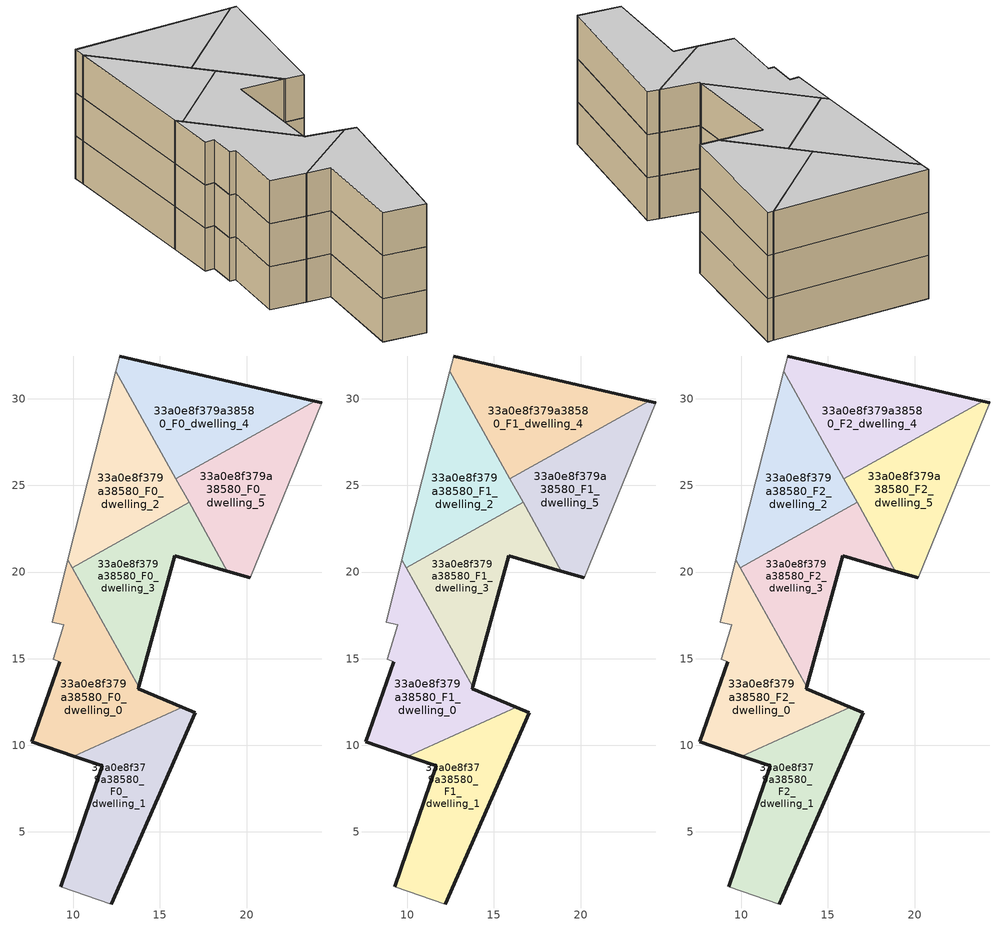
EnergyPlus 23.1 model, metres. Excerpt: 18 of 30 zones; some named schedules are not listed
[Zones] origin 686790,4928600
33a0e8f379a38580_F0_dwelling_0
 floor ground (EU_floor_Construction): 16.3,12.19 13.76,13.26 13.78,13.36 9.68,20.71 8.77,17.1 9.45,16.94 8.84,14.96 9.21,14.83 7.6,10.2 10.03,9.37 z0
 wall outside (EU_wall_Construction): 13.79,13.36 13.76,13.26 16.3,12.19 / 10.03,9.37 7.6,10.2 9.21,14.83 z0:3
 wall adiabatic (EU_wall_Construction): 9.21,14.83 8.84,14.96 9.45,16.94 8.77,17.1 9.68,20.71 z0:3
 wall to 33a0e8f379a38580_F0_dwelling_1 (EU_wall_Construction): 16.3,12.19 10.03,9.37 z0:3
 wall to 33a0e8f379a38580_F0_dwelling_3 (EU_wall_Construction): 9.94,20.26 13.78,13.36 z0:3
 wall to 33a0e8f379a38580_F0_dwelling_2 (EU_wall_Construction): 9.68,20.71 9.94,20.26 z0:3
33a0e8f379a38580_F0_dwelling_1
 floor ground (EU_floor_Construction): 12.18,0.83 17.05,11.87 16.3,12.19 10.03,9.37 11.67,8.81 9.28,1.83 z0
 wall outside (EU_wall_Construction): 9.28,1.83 11.67,8.81 10.03,9.37 / 16.3,12.19 17.05,11.87 12.18,0.83 z0:3
 wall adiabatic (EU_wall_Construction): 12.18,0.83 9.28,1.83 z0:3
33a0e8f379a38580_F0_dwelling_2
 floor ground (EU_floor_Construction): 18.89,20.05 12.45,31.6 9.68,20.71 9.94,20.26 16.68,24.02 z0
 wall adiabatic (EU_wall_Construction): 9.68,20.71 12.45,31.6 z0:3
 wall to 33a0e8f379a38580_F0_dwelling_3 (EU_wall_Construction): 18.89,20.05 16.68,24.02 9.94,20.26 z0:3
 wall to 33a0e8f379a38580_F0_dwelling_4 (EU_wall_Construction): 12.45,31.6 15.91,25.4 z0:3
 wall to 33a0e8f379a38580_F0_dwelling_5 (EU_wall_Construction): 15.91,25.4 16.68,24.02 18.89,20.05 z0:3
33a0e8f379a38580_F0_dwelling_3
 floor ground (EU_floor_Construction): 13.78,13.36 15.85,20.95 18.89,20.05 16.68,24.02 9.94,20.26 z0
 wall outside (EU_wall_Construction): 18.89,20.05 15.85,20.95 13.79,13.36 z0:3
33a0e8f379a38580_F0_dwelling_4
 floor ground (EU_floor_Construction): 23.92,29.87 12.67,32.47 12.45,31.6 15.91,25.4 z0
 wall outside (EU_wall_Construction): 12.67,32.47 23.92,29.87 z0:3
 wall adiabatic (EU_wall_Construction): 12.45,31.6 12.67,32.47 z0:3
 wall to 33a0e8f379a38580_F0_dwelling_5 (EU_wall_Construction): 23.92,29.87 15.91,25.4 z0:3
33a0e8f379a38580_F0_dwelling_5
 floor ground (EU_floor_Construction): 20.2,19.66 24.34,29.77 23.92,29.87 15.91,25.4 18.89,20.05 z0
 wall outside (EU_wall_Construction): 23.92,29.87 24.34,29.77 / 20.2,19.66 18.89,20.05 z0:3
 wall adiabatic (EU_wall_Construction): 24.34,29.77 20.2,19.66 z0:3
33a0e8f379a38580_F1_dwelling_0
 floor to 33a0e8f379a38580_F0_dwelling_0 (EU_floor_Construction): 16.3,12.19 13.76,13.26 13.78,13.36 9.68,20.71 8.77,17.1 9.45,16.94 8.84,14.96 9.21,14.83 7.6,10.2 10.03,9.37 z3
 wall outside (EU_wall_Construction): 13.79,13.36 13.76,13.26 16.3,12.19 / 10.03,9.37 7.6,10.2 9.21,14.83 z3:6
 wall adiabatic (EU_wall_Construction): 9.21,14.83 8.84,14.96 9.45,16.94 8.77,17.1 9.68,20.71 z3:6
 wall to 33a0e8f379a38580_F1_dwelling_1 (EU_wall_Construction): 16.3,12.19 10.03,9.37 z3:6
 wall to 33a0e8f379a38580_F1_dwelling_3 (EU_wall_Construction): 9.94,20.26 13.78,13.36 z3:6
 wall to 33a0e8f379a38580_F1_dwelling_2 (EU_wall_Construction): 9.68,20.71 9.94,20.26 z3:6
33a0e8f379a38580_F1_dwelling_1
 floor to 33a0e8f379a38580_F0_dwelling_1 (EU_floor_Construction): 12.18,0.83 17.05,11.87 16.3,12.19 10.03,9.37 11.67,8.81 9.28,1.83 z3
 wall outside (EU_wall_Construction): 9.28,1.83 11.67,8.81 10.03,9.37 / 16.3,12.19 17.05,11.87 12.18,0.83 z3:6
 wall adiabatic (EU_wall_Construction): 12.18,0.83 9.28,1.83 z3:6
33a0e8f379a38580_F1_dwelling_2
 floor to 33a0e8f379a38580_F0_dwelling_2 (EU_floor_Construction): 18.89,20.05 12.45,31.6 9.68,20.71 9.94,20.26 16.68,24.02 z3
 wall adiabatic (EU_wall_Construction): 9.68,20.71 12.45,31.6 z3:6
 wall to 33a0e8f379a38580_F1_dwelling_3 (EU_wall_Construction): 18.89,20.05 16.68,24.02 9.94,20.26 z3:6
 wall to 33a0e8f379a38580_F1_dwelling_4 (EU_wall_Construction): 12.45,31.6 15.91,25.4 z3:6
 wall to 33a0e8f379a38580_F1_dwelling_5 (EU_wall_Construction): 15.91,25.4 16.68,24.02 18.89,20.05 z3:6
33a0e8f379a38580_F1_dwelling_3
 floor to 33a0e8f379a38580_F0_dwelling_3 (EU_floor_Construction): 13.78,13.36 15.85,20.95 18.89,20.05 16.68,24.02 9.94,20.26 z3
 wall outside (EU_wall_Construction): 18.89,20.05 15.85,20.95 13.79,13.36 z3:6
33a0e8f379a38580_F1_dwelling_4
 floor to 33a0e8f379a38580_F0_dwelling_4 (EU_floor_Construction): 23.92,29.87 12.67,32.47 12.45,31.6 15.91,25.4 z3
 wall outside (EU_wall_Construction): 12.67,32.47 23.92,29.87 z3:6
 wall adiabatic (EU_wall_Construction): 12.45,31.6 12.67,32.47 z3:6
 wall to 33a0e8f379a38580_F1_dwelling_5 (EU_wall_Construction): 23.92,29.87 15.91,25.4 z3:6
33a0e8f379a38580_F1_dwelling_5
 floor to 33a0e8f379a38580_F0_dwelling_5 (EU_floor_Construction): 20.2,19.66 24.34,29.77 23.92,29.87 15.91,25.4 18.89,20.05 z3
 wall outside (EU_wall_Construction): 23.92,29.87 24.34,29.77 / 20.2,19.66 18.89,20.05 z3:6
 wall adiabatic (EU_wall_Construction): 24.34,29.77 20.2,19.66 z3:6
33a0e8f379a38580_F2_dwelling_0
 floor to 33a0e8f379a38580_F1_dwelling_0 (EU_floor_Construction): 16.3,12.19 13.76,13.26 13.78,13.36 9.68,20.71 8.77,17.1 9.45,16.94 8.84,14.96 9.21,14.83 7.6,10.2 10.03,9.37 z6
 wall outside (EU_wall_Construction): 13.79,13.36 13.76,13.26 16.3,12.19 / 10.03,9.37 7.6,10.2 9.21,14.83 z6:9
 wall adiabatic (EU_wall_Construction): 9.21,14.83 8.84,14.96 9.45,16.94 8.77,17.1 9.68,20.71 z6:9
 wall to 33a0e8f379a38580_F2_dwelling_1 (EU_wall_Construction): 16.3,12.19 10.03,9.37 z6:9
 wall to 33a0e8f379a38580_F2_dwelling_3 (EU_wall_Construction): 9.94,20.26 13.78,13.36 z6:9
 wall to 33a0e8f379a38580_F2_dwelling_2 (EU_wall_Construction): 9.68,20.71 9.94,20.26 z6:9
 ceiling to 33a0e8f379a38580_F3_dwelling_0 (EU_floor_Construction): 9.68,20.71 13.78,13.36 13.76,13.26 16.3,12.19 10.03,9.37 7.6,10.2 9.21,14.83 8.84,14.96 9.45,16.94 8.77,17.1 z9
33a0e8f379a38580_F2_dwelling_1
 floor to 33a0e8f379a38580_F1_dwelling_1 (EU_floor_Construction): 12.18,0.83 17.05,11.87 16.3,12.19 10.03,9.37 11.67,8.81 9.28,1.83 z6
 wall outside (EU_wall_Construction): 9.28,1.83 11.67,8.81 10.03,9.37 / 16.3,12.19 17.05,11.87 12.18,0.83 z6:9
 wall adiabatic (EU_wall_Construction): 12.18,0.83 9.28,1.83 z6:9
 ceiling to 33a0e8f379a38580_F3_dwelling_1 (EU_floor_Construction): 17.05,11.87 12.18,0.83 9.28,1.83 11.67,8.81 10.03,9.37 16.3,12.19 z9
33a0e8f379a38580_F2_dwelling_2
 floor to 33a0e8f379a38580_F1_dwelling_2 (EU_floor_Construction): 18.89,20.05 12.45,31.6 9.68,20.71 9.94,20.26 16.68,24.02 z6
 wall adiabatic (EU_wall_Construction): 9.68,20.71 12.45,31.6 z6:9
 wall to 33a0e8f379a38580_F2_dwelling_3 (EU_wall_Construction): 18.89,20.05 16.68,24.02 9.94,20.26 z6:9
 wall to 33a0e8f379a38580_F2_dwelling_4 (EU_wall_Construction): 12.45,31.6 15.91,25.4 z6:9
 wall to 33a0e8f379a38580_F2_dwelling_5 (EU_wall_Construction): 15.91,25.4 16.68,24.02 18.89,20.05 z6:9
 ceiling to 33a0e8f379a38580_F3_dwelling_2 (EU_floor_Construction): 12.45,31.6 18.89,20.05 16.68,24.02 9.94,20.26 9.68,20.71 z9
33a0e8f379a38580_F2_dwelling_3
 floor to 33a0e8f379a38580_F1_dwelling_3 (EU_floor_Construction): 13.78,13.36 15.85,20.95 18.89,20.05 16.68,24.02 9.94,20.26 z6
 wall outside (EU_wall_Construction): 18.89,20.05 15.85,20.95 13.79,13.36 z6:9
 ceiling to 33a0e8f379a38580_F3_dwelling_3 (EU_floor_Construction): 16.68,24.02 18.89,20.05 15.85,20.95 13.78,13.36 9.94,20.26 z9
33a0e8f379a38580_F2_dwelling_4
 floor to 33a0e8f379a38580_F1_dwelling_4 (EU_floor_Construction): 23.92,29.87 12.67,32.47 12.45,31.6 15.91,25.4 z6
 wall outside (EU_wall_Construction): 12.67,32.47 23.92,29.87 z6:9
 wall adiabatic (EU_wall_Construction): 12.45,31.6 12.67,32.47 z6:9
 wall to 33a0e8f379a38580_F2_dwelling_5 (EU_wall_Construction): 23.92,29.87 15.91,25.4 z6:9
 ceiling to 33a0e8f379a38580_F3_dwelling_4 (EU_floor_Construction): 23.92,29.87 15.91,25.4 12.45,31.6 12.67,32.47 z9
33a0e8f379a38580_F2_dwelling_5
 floor to 33a0e8f379a38580_F1_dwelling_5 (EU_floor_Construction): 20.2,19.66 24.34,29.77 23.92,29.87 15.91,25.4 18.89,20.05 z6
 wall outside (EU_wall_Construction): 23.92,29.87 24.34,29.77 / 20.2,19.66 18.89,20.05 z6:9
 wall adiabatic (EU_wall_Construction): 24.34,29.77 20.2,19.66 z6:9
 ceiling to 33a0e8f379a38580_F3_dwelling_5 (EU_floor_Construction): 24.34,29.77 20.2,19.66 18.89,20.05 15.91,25.4 23.92,29.87 z9
[Building]
EU S2 Campaign: North Axis=0; Terrain=City; Solar Distribution=FullExterior
[Site:Location]
Bologna: Latitude=44.5; Longitude=11.25; Time Zone=1; Elevation=37
[SizingPeriod:WeatherFileDays]
AnnualSizingPeriod: Begin Month=1; Begin Day of Month=1; End Month=12; End Day of Month=31; Day of Week for Start Day=Monday; Use Weather File Daylight Saving Period=No; Use Weather File Rain and Snow Indicators=No
[MATERIAL]
EU_InternalMass_Material: Roughness=MediumRough; Thickness=0.1; Conductivity=1; Density=1800; Specific Heat=900; Thermal Absorptance=0.9; Solar Absorptance=0.7; Visible Absorptance=0.7
[MATERIAL:NOMASS] Roughness=MediumRough; Thermal Absorptance=0.9; Solar Absorptance=0.7; Visible Absorptance=0.7
Name | Thermal Resistance
EU_wall_NoMass | 0.779417
EU_floor_NoMass | 0.588222
[CONSTRUCTION]
EU_wall_Construction: EU_wall_NoMass
EU_floor_Construction: EU_floor_NoMass
EU_InternalMass_Construction: EU_InternalMass_Material
[ZONE] Type=1; Multiplier=1; Ceiling Height=autocalculate; Floor Area=autocalculate; Part of Total Floor Area=Yes
Name | Volume
33a0e8f379a38580_F0_dwelling_0; 33a0e8f379a38580_F1_dwelling_0; 33a0e8f379a38580_F2_dwelling_0 | 121.679
33a0e8f379a38580_F0_dwelling_1; 33a0e8f379a38580_F1_dwelling_1; 33a0e8f379a38580_F2_dwelling_1 | 118.904
33a0e8f379a38580_F0_dwelling_2; 33a0e8f379a38580_F1_dwelling_2; 33a0e8f379a38580_F2_dwelling_2 | 106.527
33a0e8f379a38580_F0_dwelling_3; 33a0e8f379a38580_F1_dwelling_3; 33a0e8f379a38580_F2_dwelling_3 | 106.526
33a0e8f379a38580_F0_dwelling_4 | 113.407
33a0e8f379a38580_F1_dwelling_4; 33a0e8f379a38580_F2_dwelling_4 | 113.405
33a0e8f379a38580_F0_dwelling_5; 33a0e8f379a38580_F1_dwelling_5; 33a0e8f379a38580_F2_dwelling_5 | 113.379
[INTERNALMASS] Construction=EU_InternalMass_Construction
Name | Zone or ZoneList | Surface Area
33a0e8f379a38580_F0_dwelling_0_EU_InternalMass | 33a0e8f379a38580_F0_dwelling_0 | 40.5594
33a0e8f379a38580_F0_dwelling_1_EU_InternalMass | 33a0e8f379a38580_F0_dwelling_1 | 39.6366
33a0e8f379a38580_F0_dwelling_2_EU_InternalMass | 33a0e8f379a38580_F0_dwelling_2 | 35.5115
33a0e8f379a38580_F0_dwelling_3_EU_InternalMass | 33a0e8f379a38580_F0_dwelling_3 | 35.5103
33a0e8f379a38580_F0_dwelling_4_EU_InternalMass | 33a0e8f379a38580_F0_dwelling_4 | 37.802
33a0e8f379a38580_F0_dwelling_5_EU_InternalMass | 33a0e8f379a38580_F0_dwelling_5 | 37.7929
33a0e8f379a38580_F1_dwelling_0_EU_InternalMass | 33a0e8f379a38580_F1_dwelling_0 | 40.5594
33a0e8f379a38580_F1_dwelling_1_EU_InternalMass | 33a0e8f379a38580_F1_dwelling_1 | 39.6366
33a0e8f379a38580_F1_dwelling_2_EU_InternalMass | 33a0e8f379a38580_F1_dwelling_2 | 35.5115
33a0e8f379a38580_F1_dwelling_3_EU_InternalMass | 33a0e8f379a38580_F1_dwelling_3 | 35.5103
33a0e8f379a38580_F1_dwelling_4_EU_InternalMass | 33a0e8f379a38580_F1_dwelling_4 | 37.802
33a0e8f379a38580_F1_dwelling_5_EU_InternalMass | 33a0e8f379a38580_F1_dwelling_5 | 37.7929
33a0e8f379a38580_F2_dwelling_0_EU_InternalMass | 33a0e8f379a38580_F2_dwelling_0 | 40.5594
33a0e8f379a38580_F2_dwelling_1_EU_InternalMass | 33a0e8f379a38580_F2_dwelling_1 | 39.6366
33a0e8f379a38580_F2_dwelling_2_EU_InternalMass | 33a0e8f379a38580_F2_dwelling_2 | 35.5115
33a0e8f379a38580_F2_dwelling_3_EU_InternalMass | 33a0e8f379a38580_F2_dwelling_3 | 35.5103
33a0e8f379a38580_F2_dwelling_4_EU_InternalMass | 33a0e8f379a38580_F2_dwelling_4 | 37.802
33a0e8f379a38580_F2_dwelling_5_EU_InternalMass | 33a0e8f379a38580_F2_dwelling_5 | 37.7929
[OTHEREQUIPMENT] Fuel Type=Electricity; Design Level Calculation Method=Watts/Area; Power per Zone Floor Area=1; Fraction Latent=0; Fraction Radiant=0; Fraction Lost=0; Carbon Dioxide Generation Rate=0; EndUse Subcategory=EU_Step8_InternalGains
Name | Zone or ZoneList or Space or SpaceList | Schedule
EU_Step8_InternalGain_33a0e8f379a38580_F0_dwelling_0_f000 | 33a0e8f379a38580_F0_dwelling_0 | EU_Step8_GainSchedule_33a0e8f379a38580_F0_dwelling_0_f000
EU_Step8_InternalGain_33a0e8f379a38580_F0_dwelling_1_f000 | 33a0e8f379a38580_F0_dwelling_1 | EU_Step8_GainSchedule_33a0e8f379a38580_F0_dwelling_1_f000
EU_Step8_InternalGain_33a0e8f379a38580_F0_dwelling_2_f000 | 33a0e8f379a38580_F0_dwelling_2 | EU_Step8_GainSchedule_33a0e8f379a38580_F0_dwelling_2_f000
EU_Step8_InternalGain_33a0e8f379a38580_F0_dwelling_3_f000 | 33a0e8f379a38580_F0_dwelling_3 | EU_Step8_GainSchedule_33a0e8f379a38580_F0_dwelling_3_f000
EU_Step8_InternalGain_33a0e8f379a38580_F0_dwelling_4_f000 | 33a0e8f379a38580_F0_dwelling_4 | EU_Step8_GainSchedule_33a0e8f379a38580_F0_dwelling_4_f000
EU_Step8_InternalGain_33a0e8f379a38580_F0_dwelling_5_f000 | 33a0e8f379a38580_F0_dwelling_5 | EU_Step8_GainSchedule_33a0e8f379a38580_F0_dwelling_5_f000
EU_Step8_InternalGain_33a0e8f379a38580_F1_dwelling_0_f000 | 33a0e8f379a38580_F1_dwelling_0 | EU_Step8_GainSchedule_33a0e8f379a38580_F1_dwelling_0_f000
EU_Step8_InternalGain_33a0e8f379a38580_F1_dwelling_1_f000 | 33a0e8f379a38580_F1_dwelling_1 | EU_Step8_GainSchedule_33a0e8f379a38580_F1_dwelling_1_f000
EU_Step8_InternalGain_33a0e8f379a38580_F1_dwelling_2_f000 | 33a0e8f379a38580_F1_dwelling_2 | EU_Step8_GainSchedule_33a0e8f379a38580_F1_dwelling_2_f000
EU_Step8_InternalGain_33a0e8f379a38580_F1_dwelling_3_f000 | 33a0e8f379a38580_F1_dwelling_3 | EU_Step8_GainSchedule_33a0e8f379a38580_F1_dwelling_3_f000
EU_Step8_InternalGain_33a0e8f379a38580_F1_dwelling_4_f000 | 33a0e8f379a38580_F1_dwelling_4 | EU_Step8_GainSchedule_33a0e8f379a38580_F1_dwelling_4_f000
EU_Step8_InternalGain_33a0e8f379a38580_F1_dwelling_5_f000 | 33a0e8f379a38580_F1_dwelling_5 | EU_Step8_GainSchedule_33a0e8f379a38580_F1_dwelling_5_f000
EU_Step8_InternalGain_33a0e8f379a38580_F2_dwelling_0_f000 | 33a0e8f379a38580_F2_dwelling_0 | EU_Step8_GainSchedule_33a0e8f379a38580_F2_dwelling_0_f000
EU_Step8_InternalGain_33a0e8f379a38580_F2_dwelling_1_f000 | 33a0e8f379a38580_F2_dwelling_1 | EU_Step8_GainSchedule_33a0e8f379a38580_F2_dwelling_1_f000
EU_Step8_InternalGain_33a0e8f379a38580_F2_dwelling_2_f000 | 33a0e8f379a38580_F2_dwelling_2 | EU_Step8_GainSchedule_33a0e8f379a38580_F2_dwelling_2_f000
EU_Step8_InternalGain_33a0e8f379a38580_F2_dwelling_3_f000 | 33a0e8f379a38580_F2_dwelling_3 | EU_Step8_GainSchedule_33a0e8f379a38580_F2_dwelling_3_f000
EU_Step8_InternalGain_33a0e8f379a38580_F2_dwelling_4_f000 | 33a0e8f379a38580_F2_dwelling_4 | EU_Step8_GainSchedule_33a0e8f379a38580_F2_dwelling_4_f000
EU_Step8_InternalGain_33a0e8f379a38580_F2_dwelling_5_f000 | 33a0e8f379a38580_F2_dwelling_5 | EU_Step8_GainSchedule_33a0e8f379a38580_F2_dwelling_5_f000
[ZONEVENTILATION:DESIGNFLOWRATE] Schedule=EU_AlwaysOn; Design Flow Rate Calculation Method=AirChanges/Hour; Air Changes per Hour=0.712058; Ventilation Type=Natural; Fan Pressure Rise=0; Fan Total Efficiency=1; Constant Term Coefficient=1; Temperature Term Coefficient=0; Velocity Term Coefficient=0; Velocity Squared Term Coefficient=0; Minimum Indoor Temperature=-100; Maximum Indoor Temperature=100; Delta Temperature=-100; Minimum Outdoor Temperature=-100; Maximum Outdoor Temperature=100; Maximum Wind Speed=40
Name | Zone or ZoneList or Space or SpaceList
EU_ConstantAir_33a0e8f379a38580_F0_dwelling_0 | 33a0e8f379a38580_F0_dwelling_0
EU_ConstantAir_33a0e8f379a38580_F0_dwelling_1 | 33a0e8f379a38580_F0_dwelling_1
EU_ConstantAir_33a0e8f379a38580_F0_dwelling_2 | 33a0e8f379a38580_F0_dwelling_2
EU_ConstantAir_33a0e8f379a38580_F0_dwelling_3 | 33a0e8f379a38580_F0_dwelling_3
EU_ConstantAir_33a0e8f379a38580_F0_dwelling_4 | 33a0e8f379a38580_F0_dwelling_4
EU_ConstantAir_33a0e8f379a38580_F0_dwelling_5 | 33a0e8f379a38580_F0_dwelling_5
EU_ConstantAir_33a0e8f379a38580_F1_dwelling_0 | 33a0e8f379a38580_F1_dwelling_0
EU_ConstantAir_33a0e8f379a38580_F1_dwelling_1 | 33a0e8f379a38580_F1_dwelling_1
EU_ConstantAir_33a0e8f379a38580_F1_dwelling_2 | 33a0e8f379a38580_F1_dwelling_2
EU_ConstantAir_33a0e8f379a38580_F1_dwelling_3 | 33a0e8f379a38580_F1_dwelling_3
EU_ConstantAir_33a0e8f379a38580_F1_dwelling_4 | 33a0e8f379a38580_F1_dwelling_4
EU_ConstantAir_33a0e8f379a38580_F1_dwelling_5 | 33a0e8f379a38580_F1_dwelling_5
EU_ConstantAir_33a0e8f379a38580_F2_dwelling_0 | 33a0e8f379a38580_F2_dwelling_0
EU_ConstantAir_33a0e8f379a38580_F2_dwelling_1 | 33a0e8f379a38580_F2_dwelling_1
EU_ConstantAir_33a0e8f379a38580_F2_dwelling_2 | 33a0e8f379a38580_F2_dwelling_2
EU_ConstantAir_33a0e8f379a38580_F2_dwelling_3 | 33a0e8f379a38580_F2_dwelling_3
EU_ConstantAir_33a0e8f379a38580_F2_dwelling_4 | 33a0e8f379a38580_F2_dwelling_4
EU_ConstantAir_33a0e8f379a38580_F2_dwelling_5 | 33a0e8f379a38580_F2_dwelling_5
[HVACTEMPLATE:THERMOSTAT] Constant Heating Setpoint=20; Constant Cooling Setpoint=50
EU_HeatOnly_33a0e8f379a38580_F0_dwelling_0; EU_HeatOnly_33a0e8f379a38580_F0_dwelling_1; EU_HeatOnly_33a0e8f379a38580_F0_dwelling_2; EU_HeatOnly_33a0e8f379a38580_F0_dwelling_3; EU_HeatOnly_33a0e8f379a38580_F0_dwelling_4; EU_HeatOnly_33a0e8f379a38580_F0_dwelling_5; EU_HeatOnly_33a0e8f379a38580_F1_dwelling_0; EU_HeatOnly_33a0e8f379a38580_F1_dwelling_1; EU_HeatOnly_33a0e8f379a38580_F1_dwelling_2; EU_HeatOnly_33a0e8f379a38580_F1_dwelling_3; EU_HeatOnly_33a0e8f379a38580_F1_dwelling_4; EU_HeatOnly_33a0e8f379a38580_F1_dwelling_5; EU_HeatOnly_33a0e8f379a38580_F2_dwelling_0; EU_HeatOnly_33a0e8f379a38580_F2_dwelling_1; EU_HeatOnly_33a0e8f379a38580_F2_dwelling_2; EU_HeatOnly_33a0e8f379a38580_F2_dwelling_3; EU_HeatOnly_33a0e8f379a38580_F2_dwelling_4; EU_HeatOnly_33a0e8f379a38580_F2_dwelling_5; EU_HeatOnly_33a0e8f379a38580_F3_dwelling_0; EU_HeatOnly_33a0e8f379a38580_F3_dwelling_1; EU_HeatOnly_33a0e8f379a38580_F3_dwelling_2; EU_HeatOnly_33a0e8f379a38580_F3_dwelling_3; EU_HeatOnly_33a0e8f379a38580_F3_dwelling_4; EU_HeatOnly_33a0e8f379a38580_F3_dwelling_5; EU_HeatOnly_33a0e8f379a38580_F4_dwelling_0; EU_HeatOnly_33a0e8f379a38580_F4_dwelling_1; EU_HeatOnly_33a0e8f379a38580_F4_dwelling_2; EU_HeatOnly_33a0e8f379a38580_F4_dwelling_3; EU_HeatOnly_33a0e8f379a38580_F4_dwelling_4
